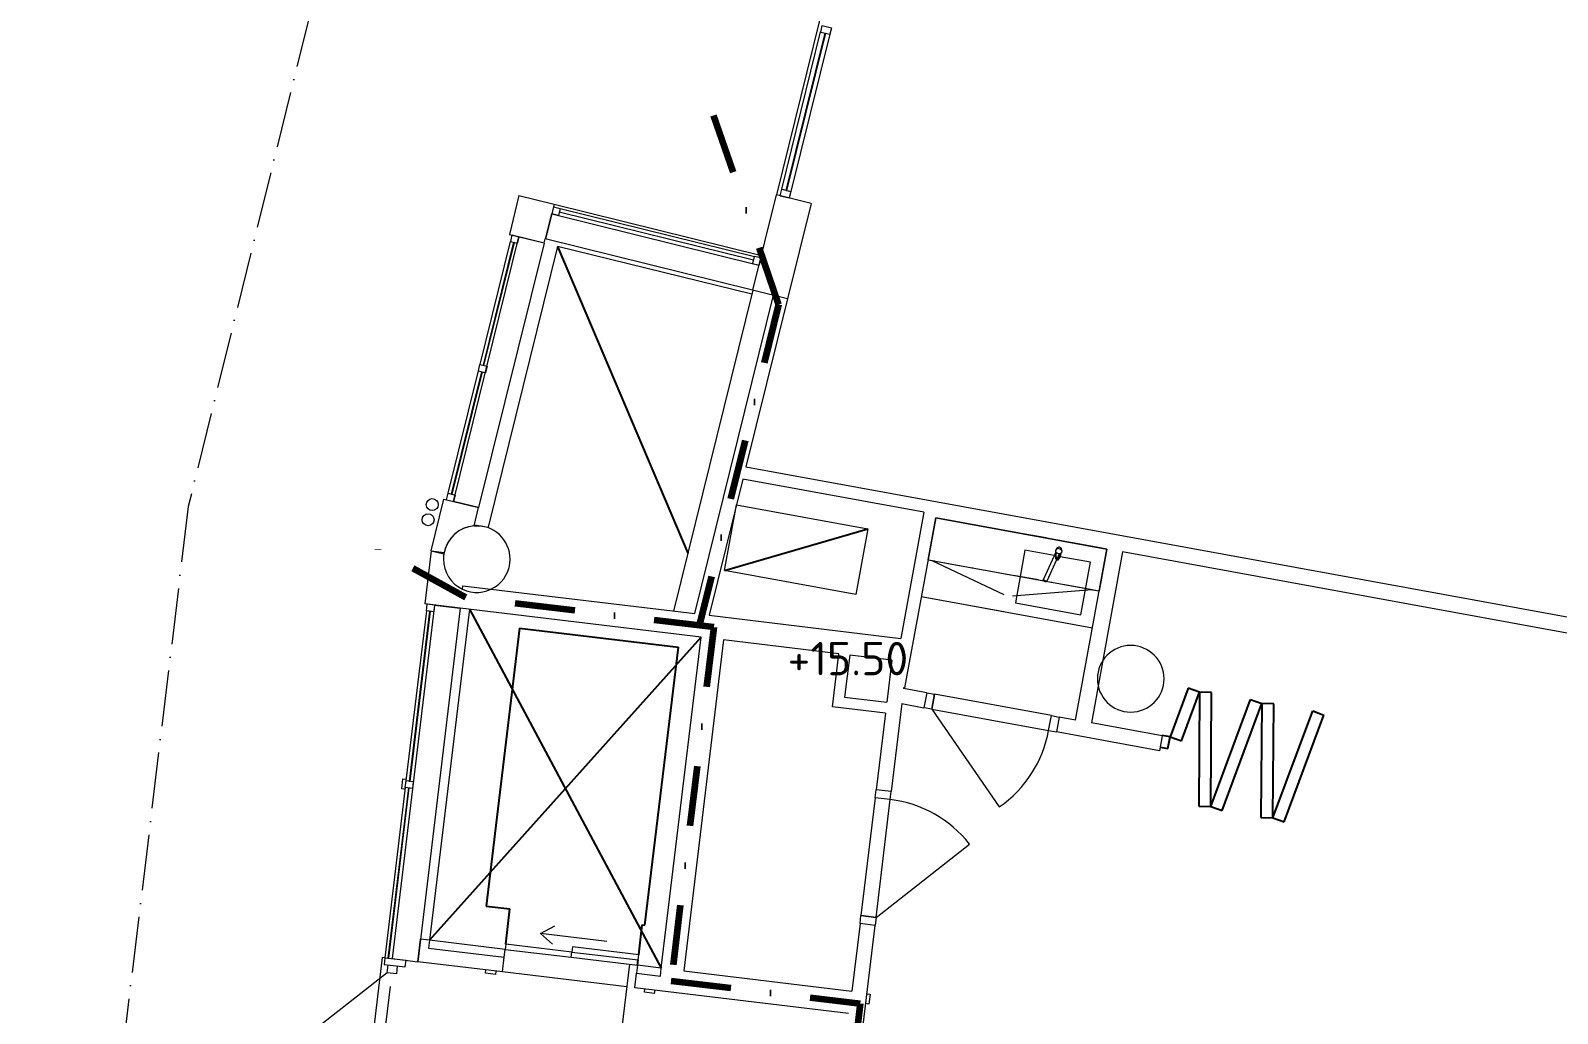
# Model space of a CAD drawing. Header units: millimetres. Extents: x -106764 to 80178, y -104573 to 57950.
# Drawn here: x -76365 to -64917, y 10919 to 18291 of the extents above; entities that cross this region are included whole.
import ezdxf

# ---------------------------------------------------------------- set-up
doc = ezdxf.new("R2010")
doc.units = ezdxf.units.MM
doc.header["$LTSCALE"] = 100
for name, pattern in [('3 Punktstreckad', [6.2, 4.2, -1, 0, -1]), ('3 Punktstreckad kort', [4.1, 2.1, -1, 0, -1]), ('Brand EI 60', [10.5, 4.5, -3, 0, -3])]:
    doc.linetypes.add(name, pattern=pattern)
for name, color, linetype, lineweight in [('A-1020-----', 1, 'Continuous', 13), ('A-13G---EDN', 1, 'Continuous', 9), ('A-27----', 1, '3 Punktstreckad', 13), ('A-27B---EJN', 1, 'Continuous', 9), ('A-27C---E-N', 7, 'Continuous', 18), ('A-27C---EJN', 1, 'Continuous', 9), ('A-27D---E-N', 7, 'Continuous', 9), ('A-42D--CE-E', 1, 'Continuous', 13), ('A-42D--CE-N', 1, 'Continuous', 9), ('A-42D--FE-N', 1, 'Continuous', 9), ('A-43CB--E-N', 3, 'Continuous', 18), ('A-44B---E-N', 1, 'Continuous', 9), ('A-46B--BE-N', 1, 'Continuous', 9), ('A-46B--BEMN', 1, '3 Punktstreckad kort', 9), ('A-46C---E-N', 1, 'Continuous', 9), ('A-5-----E-N', 1, 'Continuous', 9), ('A-B-B-EI-60', 6, 'Brand EI 60', 100)]:
    doc.layers.add(name, color=color, linetype=linetype, lineweight=lineweight)
doc.styles.add('ISOCPEUR_4', font='isocpeur.ttf', dxfattribs={"height": 250})

# ---------------------------------------------------------------- blocks, each defined once
blk = doc.blocks.new('Hissfront_ABAKO - Sidoöppnande 1750-1000-2639263-A-40_P0010')
at = {"layer": 'A-13G---EDN'}
for p, q in [((-55, 150), (45, 220)), ((-55, 150), (45, 80)), ((445, 150), (-55, 150))]:
    blk.add_line(p, q, dxfattribs=at)
at = {"layer": 'A-46C---E-N'}
for p, q in [((-305, 0), (-875, 0)), ((-875, 0), (-875, -60)), ((195, 40), (-305, 40)), ((-305, 40), (-305, 0)), ((-305, -60), (-305, 0)), ((-305, 0), (195, 0)), ((695, 80), (195, 80)), ((195, 80), (195, 40)), ((195, 40), (695, 40)), ((195, 0), (195, 40)), ((695, 40), (695, 80)), ((695, 40), (695, 0)), ((875, 0), (695, 0)), ((695, 0), (695, -60)), ((875, -60), (875, 0)), ((-875, -60), (-305, -60)), ((695, -60), (875, -60))]:
    blk.add_line(p, q, dxfattribs=at)
blk = doc.blocks.new('CW Pardörr_Glas-Ram_Assym_med karmprofil - 102C Trp D_SG_SÄK_GLAS__Bef-8807643-A-40_P0010')
at = {"layer": 'A-42D--CE-E'}
for p, q in [((-940, -50), (-388, -602)), ((940, -50), (162, -828))]:
    blk.add_line(p, q, dxfattribs=at)
for centre, radius, start, end in [((-940, -50), 780, 315, 360), ((940, -50), 1100, 180, 225)]:
    blk.add_arc(centre, radius, start, end, dxfattribs=at)
at = {"layer": 'A-42D--CE-N'}
for p, q in [((-1000, 20), (-940, 20)), ((-940, 20), (-940, -50)), ((940, 20), (1000, 20)), ((940, -50), (940, 20)), ((-940, -50), (-1000, -50)), ((-840, -15), (-260, -15)), ((-60, -15), (840, -15)), ((1000, -50), (940, -50))]:
    blk.add_line(p, q, dxfattribs=at)
blk = doc.blocks.new('Rectangular Mullion - 4150 STOMPROFIL-8795907-A-40_P0010')
at = {"layer": 'A-42D--FE-N'}
for p, q in [((0, 80.5), (-50, 80.5)), ((-50, 80.5), (-50, -80.5)), ((0, 80.5), (0, -80.5)), ((-50, -80.5), (0, -80.5))]:
    blk.add_line(p, q, dxfattribs=at)
blk = doc.blocks.new('System Panel - Partiglas_ KALLFASAD-8950266-A-40_P0010')
at = {"layer": 'A-42D--FE-N'}
for p, q in [((-475, 1), (475, 1)), ((-475, -1), (-475, 1)), ((475, -1), (475, 1)), ((475, -1), (-475, -1))]:
    blk.add_line(p, q, dxfattribs=at)
blk = doc.blocks.new('Rectangular Mullion - 4150 KALLFASADPROFIL-8950263-A-40_P0010')
at = {"layer": 'A-42D--FE-N'}
blk.add_line((-72995, 15787), (-72767, 16709), dxfattribs=at)
blk = doc.blocks.new('Rectangular Mullion - 4150 KALLFASADPROFIL-8378074-A-40_P0010')
at = {"layer": 'A-42D--FE-N'}
for p, q in [((0, 27.5), (-50, 27.5)), ((-50, 27.5), (-50, -27.5)), ((0, 27.5), (0, -27.5)), ((-50, -27.5), (0, -27.5))]:
    blk.add_line(p, q, dxfattribs=at)
blk = doc.blocks.new('Rectangular Mullion - 4150 KALLFASADPROFIL-8378075-A-40_P0010')
at = {"layer": 'A-42D--FE-N'}
for p, q in [((0, 27.5), (-50, 27.5)), ((-50, 27.5), (-50, -27.5)), ((0, 27.5), (0, -27.5)), ((-50, -27.5), (0, -27.5))]:
    blk.add_line(p, q, dxfattribs=at)
blk = doc.blocks.new('System Panel - Partiglas_ KALLFASAD-8950257-A-40_P0010')
at = {"layer": 'A-42D--FE-N'}
for p, q in [((-750, 1), (750, 1)), ((-750, -1), (-750, 1)), ((750, -1), (750, 1)), ((750, -1), (-750, -1))]:
    blk.add_line(p, q, dxfattribs=at)
blk = doc.blocks.new('Rectangular Mullion - 4150 KALLFASADPROFIL-8950256-A-40_P0010')
at = {"layer": 'A-42D--FE-N'}
blk.add_line((-72394, 16957), (-70938, 16597), dxfattribs=at)
blk = doc.blocks.new('Rectangular Mullion - 4150 KALLFASADPROFIL-8378135-A-40_P0010')
at = {"layer": 'A-42D--FE-N'}
for p, q in [((0, 27.5), (-50, 27.5)), ((-50, 27.5), (-50, -27.5)), ((0, 27.5), (0, -27.5)), ((-50, -27.5), (0, -27.5))]:
    blk.add_line(p, q, dxfattribs=at)
blk = doc.blocks.new('Rectangular Mullion - 4150 KALLFASADPROFIL-8378136-A-40_P0010')
at = {"layer": 'A-42D--FE-N'}
for p, q in [((0, 27.5), (-50, 27.5)), ((-50, 27.5), (-50, -27.5)), ((0, 27.5), (0, -27.5)), ((-50, -27.5), (0, -27.5))]:
    blk.add_line(p, q, dxfattribs=at)
blk = doc.blocks.new('System Panel - Partiglas_ KALLFASAD-8950267-A-40_P0010')
at = {"layer": 'A-42D--FE-N'}
for p, q in [((-472.5, 1), (472.5, 1)), ((-472.5, -1), (-472.5, 1)), ((472.5, -1), (472.5, 1)), ((472.5, -1), (-472.5, -1))]:
    blk.add_line(p, q, dxfattribs=at)
blk = doc.blocks.new('Rectangular Mullion - 4150 KALLFASADPROFIL-8950265-A-40_P0010')
at = {"layer": 'A-42D--FE-N'}
blk.add_line((-73234, 14821), (-73007, 15738), dxfattribs=at)
blk = doc.blocks.new('Rectangular Mullion - 4150 KALLFASADPROFIL-8378072-A-40_P0010')
at = {"layer": 'A-42D--FE-N'}
for p, q in [((25, 27.5), (-25, 27.5)), ((-25, 27.5), (-25, -27.5)), ((25, 27.5), (25, -27.5)), ((-25, -27.5), (25, -27.5))]:
    blk.add_line(p, q, dxfattribs=at)
blk = doc.blocks.new('Stuprör-enkelt rakt - SR-8673123-A-40_P0010')
at = {"layer": 'A-5-----E-N'}
blk.add_circle((0, 75), 45, dxfattribs=at)
blk = doc.blocks.new('Innerdörr standard - D100_Bef-9576768-A-40_P0010')
at = {"layer": 'A-42D--CE-E'}
blk.add_line((432, 57), (-197, 686), dxfattribs=at)
blk.add_arc((432, 57), 890, 135, 180, dxfattribs=at)
at = {"layer": 'A-42D--CE-N'}
for p, q in [((-458, 57), (-518, 57)), ((432, 57), (-458, 57)), ((-458, 57), (-458, -57)), ((-458, 57), (-458, -57)), ((432, -57), (432, 57)), ((432, 57), (432, -57)), ((432, 57), (492, 57)), ((-458, -57), (-518, -57)), ((-458, -57), (432, -57)), ((492, -57), (432, -57))]:
    blk.add_line(p, q, dxfattribs=at)
blk = doc.blocks.new('Stuprör-enkelt rakt - SR-8673115-A-40_P0010')
at = {"layer": 'A-5-----E-N'}
blk.add_circle((0, 75), 45, dxfattribs=at)
blk = doc.blocks.new('System Panel - Partiglas_ KALLFASAD-8950287-A-40_P0010')
at = {"layer": 'A-42D--FE-N'}
for p, q in [((-643, 1), (643, 1)), ((-643, -1), (-643, 1)), ((643, -1), (643, 1)), ((643, -1), (-643, -1))]:
    blk.add_line(p, q, dxfattribs=at)
blk = doc.blocks.new('Rectangular Mullion - 4150 KALLFASADPROFIL-8950284-A-40_P0010')
at = {"layer": 'A-42D--FE-N'}
blk.add_line((-73556, 12613), (-73709, 11337), dxfattribs=at)
blk = doc.blocks.new('Rectangular Mullion - 4150 KALLFASADPROFIL-8377893-A-40_P0010')
at = {"layer": 'A-42D--FE-N'}
for p, q in [((0, 27.5), (-50, 27.5)), ((-50, 27.5), (-50, -27.5)), ((0, 27.5), (0, -27.5)), ((-50, -27.5), (0, -27.5))]:
    blk.add_line(p, q, dxfattribs=at)
blk = doc.blocks.new('System Panel - Partiglas_ KALLFASAD-8950288-A-40_P0010')
at = {"layer": 'A-42D--FE-N'}
for p, q in [((-642.5, 1), (642.5, 1)), ((-642.5, -1), (-642.5, 1)), ((642.5, -1), (642.5, 1)), ((642.5, -1), (-642.5, -1))]:
    blk.add_line(p, q, dxfattribs=at)
blk = doc.blocks.new('Rectangular Mullion - 4150 KALLFASADPROFIL-8950286-A-40_P0010')
at = {"layer": 'A-42D--FE-N'}
blk.add_line((-73396, 13939), (-73550, 12663), dxfattribs=at)
blk = doc.blocks.new('Rectangular Mullion - 4150 KALLFASADPROFIL-8377891-A-40_P0010')
at = {"layer": 'A-42D--FE-N'}
for p, q in [((25, 27.5), (-25, 27.5)), ((-25, 27.5), (-25, -27.5)), ((25, 27.5), (25, -27.5)), ((-25, -27.5), (25, -27.5))]:
    blk.add_line(p, q, dxfattribs=at)
blk = doc.blocks.new('Skåp-BS-3 lådor - b600 h870_Pentry-3425340-A-40_P0010')
at = {"layer": 'A-46B--BE-N'}
blk.add_line((-255, -600), (345, -600), dxfattribs=at)
blk = doc.blocks.new('Skåp-VS-1 lucka - b600 h704_Pentry-8246914-A-40_P0010')
at = {"layer": 'A-13G---EDN'}
blk.add_line((-255, -320), (324, -475), dxfattribs=at)
at = {"layer": 'A-46B--BEMN'}
for p, q in [((-255, 0), (345, 0)), ((-255, -320), (345, -320))]:
    blk.add_line(p, q, dxfattribs=at)
blk = doc.blocks.new('Skåp-VS-1 lucka - b600 h704_Pentry-8381818-A-40_P0010')
at = {"layer": 'A-13G---EDN'}
blk.add_line((-255, 320), (324, 475), dxfattribs=at)
at = {"layer": 'A-46B--BEMN'}
for p, q in [((-255, 320), (345, 320)), ((-255, 0), (345, 0))]:
    blk.add_line(p, q, dxfattribs=at)
blk = doc.blocks.new('Skåp-PB-VS - h704-8398566-A-40_P0010')
at = {"layer": 'A-46B--BEMN'}
blk.add_line((19, -320), (71, -320), dxfattribs=at)
blk = doc.blocks.new('Hylla_Varierande längd - D320 H30 Ljusramp-8406929-A-40_P0010')
at = {"layer": 'A-46B--BE-N'}
for p, q in [((-608, 0), (697, 0)), ((-608, -320), (-608, 0)), ((697, 0), (697, -320)), ((-608, -320), (697, -320))]:
    blk.add_line(p, q, dxfattribs=at)
blk = doc.blocks.new('Disklåda_rektangulär - 500x400_Pentry-8435990-A-40_P0010')
at = {"layer": 'A-5-----E-N'}
for p, q in [((-21, 229), (-75, 13)), ((-18, 258), (-24, 246)), ((24, 246), (18, 258)), ((-28, 200), (-250, 200)), ((-250, 200), (-250, -200)), ((-45, 6), (-3, 174)), ((-15, 225), (-15, 226)), ((-2, 180), (9, 224)), ((12, 200), (3, 200)), ((6, 182), (6, 182)), ((15, 226), (15, 225)), ((250, 200), (18, 200)), ((250, -200), (250, 200)), ((-75, 13), (-76, 8)), ((-76, 8), (-75, 10)), ((-47, 1), (-45, 6)), ((-47, 3), (-47, 1)), ((-250, -200), (250, -200))]:
    blk.add_line(p, q, dxfattribs=at)
at = {"layer": 'A-5-----E-N', "flags": 128}
for points in [[(25, 240), (20, 251), (8, 257), (-8, 257), (-20, 251), (-25, 240)], [(-25, 240), (-23, 233), (-19, 228)], [(-21, 230), (-21, 226), (-21, 225)], [(19, 228), (23, 234), (25, 240)], [(21, 225), (21, 229), (21, 230)], [(-21, 225), (-21, 220), (-21, 215), (-20, 210), (-19, 206), (-18, 201), (-17, 196), (-16, 192), (-14, 187), (-12, 183), (-11, 180)], [(-16, 226), (-6, 222), (6, 222), (16, 226)], [(-6, 182), (-8, 187), (-9, 191), (-11, 195), (-12, 200), (-13, 204), (-14, 209), (-14, 213), (-15, 217), (-15, 222), (-15, 225)], [(-11, 180), (-11, 181), (-11, 181), (-10, 182), (-9, 182), (-8, 183), (-7, 183), (-6, 183), (-6, 183), (-6, 182)], [(-11, 180), (-11, 180), (-11, 179), (-11, 179), (-10, 178), (-10, 178), (-10, 178), (-10, 177), (-9, 177), (-9, 177), (-9, 176), (-8, 176), (-8, 176), (-8, 175), (-7, 175), (-7, 175), (-6, 175), (-6, 174), (-6, 174), (-5, 174), (-5, 174), (-4, 174), (-4, 174), (-3, 173), (-3, 173), (-3, 173), (-2, 173), (-2, 173), (-1, 173), (-1, 173), (0, 173), (0, 173), (1, 173), (1, 173), (2, 173), (2, 173), (2, 173), (3, 173), (3, 173), (4, 173), (4, 174), (5, 174), (5, 174), (6, 174), (6, 174), (6, 175), (7, 175), (7, 175), (8, 175), (8, 176), (8, 176), (9, 176), (9, 177), (9, 177), (10, 177), (10, 178), (10, 178), (10, 178), (11, 179), (11, 179), (11, 179), (11, 180), (11, 180)], [(-10, 180), (-11, 180), (-11, 180), (-11, 180)], [(6, 182), (6, 182), (6, 182), (5, 182), (5, 182), (5, 181), (5, 181), (5, 181), (5, 181), (5, 181), (5, 181), (4, 181), (4, 180), (4, 180), (4, 180), (4, 180), (4, 180), (3, 180), (3, 180), (3, 180), (3, 179), (2, 179), (2, 179), (2, 179), (2, 179), (1, 179), (1, 179), (1, 179), (1, 179), (0, 179), (0, 179), (0, 179), (0, 179), (-1, 179), (-1, 179), (-1, 179), (-1, 179), (-2, 179), (-2, 179), (-2, 179), (-2, 179), (-2, 179), (-3, 179), (-3, 180), (-3, 180), (-3, 180), (-4, 180), (-4, 180), (-4, 180), (-4, 180), (-4, 180), (-4, 181), (-5, 181), (-5, 181), (-5, 181), (-5, 181), (-5, 181), (-5, 181), (-5, 182), (-5, 182), (-6, 182), (-6, 182), (-6, 182), (-6, 182)], [(15, 225), (15, 220), (15, 216), (14, 211), (13, 207), (13, 202), (11, 198), (10, 194), (9, 189), (7, 185), (6, 182)], [(11, 180), (11, 181), (11, 181), (10, 182), (9, 182), (8, 183), (7, 183), (6, 183), (6, 183), (6, 182)], [(10, 180), (11, 180), (11, 180), (11, 180)], [(11, 180), (13, 185), (15, 189), (16, 194), (18, 198), (19, 203), (20, 208), (20, 212), (21, 217), (21, 222), (21, 225)], [(-47, 1), (-47, -1), (-49, -2), (-51, -4), (-53, -4), (-56, -5), (-59, -5), (-62, -4), (-65, -4), (-68, -3), (-70, -1), (-73, 1), (-74, 2), (-75, 4), (-76, 6), (-76, 8)]]:
    blk.add_lwpolyline(points, dxfattribs=at)
at = {"layer": 'A-5-----E-N'}
for start, end in [(15.5424, 167.3918), (169.9927, 176.5699), (5.2251, 8.6883)]:
    blk.add_arc((0, 250), 20, start, end, dxfattribs=at)
for points, knots in [([(-21, 230), (-21, 230), (-21, 230), (-21, 230), (-21, 230), (-21, 230)], [-0.1111111, -0.1111111, -0.1111111, -0.1111111, -0.0833333, -0.0555556, 0, 0, 0, 0]), ([(-21, 230), (-21, 230), (-21, 230), (-21, 230), (-21, 230), (-21, 230), (-21, 230), (-21, 230), (-21, 230), (-21, 230), (-20, 230), (-20, 230), (-20, 230), (-20, 229), (-20, 229), (-20, 229), (-20, 229), (-19, 229), (-19, 228), (-19, 228)], [-1, -1, -1, -1, -0.916667, -0.875, -0.833333, -0.791667, -0.75, -0.708333, -0.666667, -0.625, -0.583333, -0.541667, -0.5, -0.458333, -0.416667, -0.333333, -0.25, -0.166667, 0, 0, 0, 0]), ([(19, 228), (19, 228), (19, 229), (20, 229), (20, 229), (20, 229), (20, 229), (20, 230), (20, 230), (20, 230), (21, 230), (21, 230), (21, 230), (21, 230), (21, 230), (21, 230), (21, 230), (21, 230), (21, 230), (21, 230)], [-1, -1, -1, -1, -0.833333, -0.75, -0.666667, -0.583333, -0.541667, -0.5, -0.458333, -0.416667, -0.375, -0.333333, -0.291667, -0.25, -0.208333, -0.166667, -0.125, -0.083333, 0, 0, 0, 0]), ([(-19, 228), (-19, 228), (-18, 228), (-18, 228), (-18, 228), (-18, 228), (-18, 228), (-17, 228), (-17, 228), (-17, 228), (-17, 228), (-17, 228), (-17, 227), (-16, 227), (-16, 227), (-16, 227), (-16, 227), (-16, 226), (-16, 226), (-16, 226)], [0, 0, 0, 0, 0.1, 0.15, 0.2, 0.25, 0.3, 0.35, 0.4, 0.45, 0.5, 0.55, 0.6, 0.65, 0.7, 0.75, 0.8, 0.9, 1, 1, 1, 1]), ([(16, 226), (16, 226), (16, 226), (16, 227), (16, 227), (16, 227), (16, 227), (17, 227), (17, 228), (17, 228), (17, 228), (17, 228), (17, 228), (18, 228), (18, 228), (18, 228), (18, 228), (18, 228), (19, 228), (19, 228)], [0, 0, 0, 0, 0.1, 0.2, 0.25, 0.3, 0.35, 0.4, 0.45, 0.5, 0.55, 0.6, 0.65, 0.7, 0.75, 0.8, 0.85, 0.9, 1, 1, 1, 1]), ([(-75, 13), (-75, 12), (-75, 12), (-74, 10), (-73, 9), (-70, 7), (-66, 5), (-60, 3), (-54, 3), (-51, 3), (-49, 3), (-48, 4), (-47, 4), (-46, 5), (-46, 5), (-45, 6)], [0, 0, 0, 0, 0.066667, 0.133333, 0.2, 0.266667, 0.4, 0.533333, 0.65, 0.766667, 0.825, 0.854167, 0.883333, 0.941667, 1, 1, 1, 1])]:
    blk.add_open_spline(points, degree=3, knots=knots, dxfattribs=at)
for points in [[(21, 230), (21, 230), (21, 230), (20, 230), (20, 230), (20, 230), (20, 229)], [(-18, 228), (-18, 228), (-18, 228), (-19, 228), (-19, 228), (-19, 229), (-19, 229)]]:
    blk.add_open_spline(points, degree=3, dxfattribs=at)
blk = doc.blocks.new('System Panel - Partiglas_ tunnt-8495615-A-40_P0010')
at = {"layer": 'A-42D--FE-N'}
for p, q in [((-607.5, 1), (607.5, 1)), ((-607.5, -1), (-607.5, 1)), ((607.5, -1), (607.5, 1)), ((607.5, -1), (-607.5, -1))]:
    blk.add_line(p, q, dxfattribs=at)
blk = doc.blocks.new('Rectangular Mullion - 50x70-8495580-A-40_P0010')
at = {"layer": 'A-42D--FE-N'}
for p, q in [((0, 35), (-50, 35)), ((-50, 35), (-50, -35)), ((0, 35), (0, -35)), ((-50, -35), (0, -35))]:
    blk.add_line(p, q, dxfattribs=at)
blk = doc.blocks.new('Rectangular Mullion - 200x70-8495481-A-40_P0010')
at = {"layer": 'A-42D--FE-N'}
for p, q in [((-70732, 17100), (-70441, 18280)), ((-70373, 18263), (-70664, 17083))]:
    blk.add_line(p, q, dxfattribs=at)
blk = doc.blocks.new('Rectangular Mullion - 50x70-8495606-A-40_P0010')
at = {"layer": 'A-42D--FE-N'}
for p, q in [((25, 35), (-25, 35)), ((-25, 35), (-25, -35)), ((25, 35), (25, -35)), ((-25, -35), (25, -35))]:
    blk.add_line(p, q, dxfattribs=at)
blk = doc.blocks.new('Armbågskontakt - Armbågskontakt-9225816-A-40_P0010')
at = {"layer": 'A-46C---E-N'}
for p, q in [((-37.5, 25), (37.5, 25)), ((-37.5, 0), (-37.5, 25)), ((37.5, 25), (37.5, 0))]:
    blk.add_line(p, q, dxfattribs=at)

msp = doc.modelspace()

# ---------------------------------------------------------------- linework, layer by layer
for p, q in [((-72413.9, 16672.3), (-71437.5, 14370.9)), ((-71161.2, 14240.7), (-70087.6, 14552.5)), ((-73074.7, 13950.2), (-71635.8, 11259.1)), ((-73373.2, 11468.1), (-71337.2, 13741.2)), ((-72698.8, 13809.3), (-72949.6, 11724.3)), ((-72698.8, 13809.3), (-71507.4, 13666)), ((-71758.2, 11581), (-71507.4, 13666)), ((-67684.8, 13359.3), (-67820.5, 12993.9)), ((-67736.1, 12962.6), (-67600.5, 13328)), ((-67600.5, 13328), (-67684.8, 13359.3)), ((-67600.5, 13328), (-67606, 12473)), ((-67510.5, 13327.4), (-67600.5, 13328)), ((-67516, 12472.4), (-67510.5, 13327.4)), ((-67516, 12472.4), (-67218.4, 13273.9)), ((-67431.6, 12441.1), (-67134, 13242.6)), ((-67218.4, 13273.9), (-67134, 13242.6)), ((-67134, 13242.6), (-67139.5, 12387.6)), ((-67044, 13242), (-67134, 13242.6)), ((-67049.5, 12387.1), (-67044, 13242)), ((-67049.5, 12387.1), (-66751.9, 13188.6)), ((-66751.9, 13188.6), (-66667.6, 13157.3)), ((-66965.2, 12355.7), (-66667.6, 13157.3)), ((-67820.5, 12993.9), (-67879.5, 13004.7)), ((-67836.7, 12905.4), (-67820.5, 12993.9)), ((-67820.5, 12993.9), (-67736.1, 12962.6)), ((-67895.7, 12916.2), (-67836.7, 12905.4)), ((-67606, 12473), (-67516, 12472.4)), ((-67516, 12472.4), (-67431.6, 12441.1)), ((-67139.5, 12387.6), (-67049.5, 12387.1)), ((-67049.5, 12387.1), (-66965.2, 12355.7)), ((-72949.6, 11724.3), (-72770.9, 11702.8)), ((-72802.5, 11439.7), (-72770.9, 11702.8)), ((-71804.9, 11360), (-71778.1, 11583.4)), ((-71778.1, 11583.4), (-71758.2, 11581)), ((-71814.5, 11280.6), (-71809.7, 11320.3))]:
    msp.add_line(p, q)
at = {"layer": 'A-27----'}
for p, q in [((-73969.2, 19632.2), (-75182.5, 14722.4)), ((-75182.5, 14722.4), (-76365, 4892.7))]:
    msp.add_line(p, q, dxfattribs=at)
at = {"layer": 'A-27B---EJN'}
for p, q in [((-72413.9, 16672.3), (-72934.6, 14565.2)), ((-70957.7, 16312.5), (-72413.9, 16672.3)), ((-73038.9, 14576.5), (-72996.6, 14576.5)), ((-73037.1, 14583.9), (-72934.6, 14565.2))]:
    msp.add_line(p, q, dxfattribs=at)
at = {"layer": 'A-27C---E-N'}
for p, q in [((-70950, 16343.5), (-70773.2, 17058.9)), ((-70513, 16994.6), (-70773.2, 17058.9)), ((-72703, 17052.8), (-72774.9, 16762.1)), ((-72703, 17052.8), (-72438.5, 16987.4)), ((-72438.5, 16987.4), (-72502.8, 16727.3)), ((-70513, 16994.6), (-70689.8, 16279.2)), ((-72503.3, 16727.4), (-72456.7, 16915.7)), ((-72456.7, 16915.7), (-70903.4, 16531.9)), ((-73193.5, 14759.7), (-72703.2, 16743.8)), ((-72774.9, 16762.1), (-72514.7, 16697.9)), ((-72514.8, 16697.3), (-72703.2, 16743.8)), ((-72514.7, 16697.9), (-72507.1, 16728.4)), ((-70689.8, 16279.2), (-72507.1, 16728.4)), ((-72514.8, 16697.3), (-73005.1, 14713.1)), ((-73361.3, 14389.1), (-73265.5, 14776.9)), ((-73265.5, 14776.9), (-73005.3, 14712.6)), ((-73005.1, 14713.1), (-73193.5, 14759.7)), ((-73039.1, 14575.8), (-73005.3, 14712.6)), ((-73361.3, 14389.1), (-73409.2, 13990.5)), ((-73361.3, 14389.1), (-73266.2, 14365.6)), ((-73361.3, 14389.1), (-73264.1, 14377.4)), ((-73335.8, 13981.7), (-73654.7, 11330.7)), ((-73143.1, 13958.5), (-73409.2, 13990.5)), ((-73335.8, 13981.7), (-73143.1, 13958.5)), ((-73143.1, 13958.5), (-73462.1, 11307.5)), ((-73654.7, 11330.7), (-73462.1, 11307.5))]:
    msp.add_line(p, q, dxfattribs=at)
at = {"layer": 'A-27C---EJN'}
msp.add_line((-72438.5, 16987.4), (-70885.7, 16603.7), dxfattribs=at)
for start, end in [(94.54023, 171.0039), (168.25556, 180), (180, 244.71921)]:
    msp.add_arc((-73019.3, 14326.5), 250, start, end, dxfattribs=at)
at = {"layer": 'A-27D---E-N'}
for centre, start, end in [((-73019.3, 14326.5), 94.54023, 168.25422), ((-73019.3, 14326.5), 0, 94.54023), ((-73019.3, 14326.5), 171.0039, 180), ((-73019.3, 14326.5), 180, 244.71921), ((-73019.3, 14326.5), 168.25422, 171.0039), ((-73019.3, 14326.5), 244.71921, 360), ((-68116.4, 13429.3), 0, 180), ((-68116.4, 13429.3), 180, 0)]:
    msp.add_arc(centre, 250, start, end, dxfattribs=at)
at = {"layer": 'A-43CB--E-N'}
for p, q in [((-71384.1, 13918), (-70794.2, 16305)), ((-70689.8, 16279.2), (-71001.1, 15019.6)), ((-71001.1, 15019.6), (-57487.2, 12546.6)), ((-71023.9, 14927.2), (-71276.5, 13905.1)), ((-69666.9, 14678.8), (-71023.9, 14927.2)), ((-69666.9, 14678.8), (-69840.1, 13732.3)), ((-69578, 14637.1), (-69811.5, 13360.8)), ((-68294.7, 14402.3), (-69578, 14637.1)), ((-68529.5, 13119.6), (-68294.7, 14402.3)), ((-68176.7, 14380.7), (-68411.4, 13098)), ((-57626.9, 12450.1), (-68176.7, 14380.7)), ((-73126.1, 14100.5), (-73122.9, 14127.2)), ((-73122.9, 14127.2), (-71384.1, 13918)), ((-71337.2, 13741.2), (-73143.2, 13958.4)), ((-71276.5, 13905.1), (-69840.1, 13732.3)), ((-71635.8, 11259.1), (-71337.2, 13741.2)), ((-71168.4, 13720.9), (-71467, 11238.8)), ((-70305.1, 13617), (-71168.4, 13720.9)), ((-70352.9, 13219.9), (-70305.1, 13617)), ((-70223.2, 13607.2), (-70261.1, 13291.9)), ((-69908, 13569.2), (-70223.2, 13607.2)), ((-69908, 13569.2), (-69945.9, 13254)), ((-70261.1, 13291.9), (-69945.9, 13254)), ((-69818.6, 13362.1), (-69819.4, 13355.7)), ((-69645.9, 13323.9), (-69819.4, 13355.7)), ((-69811.5, 13360.8), (-69818.6, 13362.1)), ((-69645.9, 13323.9), (-69666.4, 13212.3)), ((-69955.8, 13172.1), (-70352.9, 13219.9)), ((-69955.8, 13172.1), (-70025, 12596.2)), ((-69832.9, 13242.8), (-69912.3, 12582.7)), ((-69832.9, 13242.8), (-69666.4, 13212.3)), ((-68652.4, 13142.1), (-68672.9, 13030.5)), ((-68529.5, 13119.6), (-68652.4, 13142.1)), ((-67880.2, 13000.8), (-68411.4, 13098)), ((-67900.7, 12889.2), (-68672.9, 13030.5)), ((-67880.2, 13000.8), (-67900.7, 12889.2)), ((-69912.3, 12582.7), (-70025, 12596.2)), ((-70145.7, 11593.5), (-70206.6, 11087.1)), ((-70033, 11579.9), (-70145.7, 11593.5)), ((-70123, 10831.3), (-70033, 11579.9)), ((-73462.1, 11307.5), (-73441.8, 11476.3)), ((-73373.2, 11468.1), (-73441.8, 11476.3)), ((-72827.6, 11231.2), (-72814.5, 11340.4)), ((-72827.6, 11231.2), (-73462.1, 11307.5)), ((-71834.8, 11111.8), (-71821.6, 11221)), ((-71467, 11238.8), (-70206.6, 11087.1)), ((-70233.3, 10919.1), (-71834.8, 11111.8))]:
    msp.add_line(p, q, dxfattribs=at)
at = {"layer": 'A-44B---E-N'}
for p, q in [((-69227.4, 23314.2), (-70773.2, 17058.9)), ((-70950, 16343.5), (-71544.6, 13937.3)), ((-71161.2, 14240.7), (-71071.2, 14732.5)), ((-71071.2, 14732.5), (-70087.6, 14552.5)), ((-70087.6, 14552.5), (-70177.6, 14060.7)), ((-70177.6, 14060.7), (-71161.2, 14240.7)), ((-73074.8, 13950.2), (-73373.4, 11468.1)), ((-73728.1, 11339.5), (-74468.6, 5184)), ((-73709.3, 11337.3), (-73728.1, 11339.5)), ((-72310.9, 11340.3), (-71814.5, 11280.6)), ((-71894.4, 11118.9), (-72827.6, 11231.2)), ((-71874.1, 11287.7), (-72640.8, 4913.8))]:
    msp.add_line(p, q, dxfattribs=at)
at = {"layer": 'A-46B--BE-N'}
msp.add_line((-69686, 14046.9), (-68402.7, 13812.1), dxfattribs=at)
at = {"layer": 'A-B-B-EI-60'}
for p, q in [((-70756.1, 16235.1), (-71280.4, 17757.8)), ((-70756.1, 16235.1), (-71350.8, 13828.4)), ((-73101.2, 14039), (-73927.7, 14492.8)), ((-71242.6, 13815.4), (-73101.2, 14039)), ((-71242.6, 13815.4), (-71561.5, 11164.5)), ((-71561.5, 11164.5), (-70143.8, 10994)), ((-70143.8, 10994), (-70909, 4632.4))]:
    msp.add_line(p, q, dxfattribs=at)

# ---------------------------------------------------------------- block references
at = {"layer": 'A-42D--CE-N'}
for name, p, rotation in [('Innerdörr standard - D100_Bef-9576768-A-40_P0010', (-69171.8, 13179.5), 169.6297265783078), ('Innerdörr standard - D100_Bef-9576768-A-40_P0010', (-70030.5, 12075.5), 263.1404188195076), ('CW Pardörr_Glas-Ram_Assym_med karmprofil - 102C Trp D_SG_SÄK_GLAS__Bef-8807643-A-40_P0010', (-73754.3, 10285.1), 263.1404188195103)]:
    msp.add_blockref(name, p, dxfattribs=dict(at, rotation=rotation))
at = {"layer": 'A-42D--FE-N', "extrusion": (0, 0, -1)}
for name, p, rotation in [('Rectangular Mullion - 50x70-8495606-A-40_P0010', (70400.6, 18295.6), 283.8809656628947), ('Rectangular Mullion - 50x70-8495580-A-40_P0010', (70710.1, 17043.3), 283.8809656628947), ('Rectangular Mullion - 4150 KALLFASADPROFIL-8378135-A-40_P0010', (72449.6, 16942.3), 13.88096566289484), ('Rectangular Mullion - 4150 KALLFASADPROFIL-8378072-A-40_P0010', (72974.6, 15755.7), 283.8809656628947), ('Rectangular Mullion - 4150 KALLFASADPROFIL-8378074-A-40_P0010', (73219.3, 14765.5), 283.8809656628947), ('Rectangular Mullion - 4150 KALLFASADPROFIL-8377893-A-40_P0010', (73363.1, 13985), 96.85958118049267), ('Rectangular Mullion - 4150 KALLFASADPROFIL-8377891-A-40_P0010', (73525.5, 12634.7), 96.85958118049267)]:
    msp.add_blockref(name, p, dxfattribs=dict(at, rotation=rotation))
at = {"layer": 'A-42D--FE-N'}
for name in ['Rectangular Mullion - 200x70-8495481-A-40_P0010', 'Rectangular Mullion - 4150 KALLFASADPROFIL-8950256-A-40_P0010', 'Rectangular Mullion - 4150 KALLFASADPROFIL-8950263-A-40_P0010', 'Rectangular Mullion - 4150 KALLFASADPROFIL-8950265-A-40_P0010', 'Rectangular Mullion - 4150 KALLFASADPROFIL-8950286-A-40_P0010', 'Rectangular Mullion - 4150 KALLFASADPROFIL-8950284-A-40_P0010']:
    msp.add_blockref(name, (0, 0), dxfattribs=at)
for name, p, rotation in [('System Panel - Partiglas_ tunnt-8495615-A-40_P0010', (-70552.4, 17681.6), 256.1190343371053), ('System Panel - Partiglas_ KALLFASAD-8950257-A-40_P0010', (-71673, 16750.4), 166.1190343371051), ('Rectangular Mullion - 4150 KALLFASADPROFIL-8378075-A-40_P0010', (-72728.7, 16750.8), 76.11903433710528), ('System Panel - Partiglas_ KALLFASAD-8950266-A-40_P0010', (-72854.7, 16241.1), 256.1190343371053), ('Rectangular Mullion - 4150 KALLFASADPROFIL-8378136-A-40_P0010', (-70896.4, 16558.5), 346.1190343371052), ('System Panel - Partiglas_ KALLFASAD-8950267-A-40_P0010', (-73094, 15272.7), 256.1190343371053), ('System Panel - Partiglas_ KALLFASAD-8950288-A-40_P0010', (-73445.8, 13297.4), 83.14041881950735), ('System Panel - Partiglas_ KALLFASAD-8950287-A-40_P0010', (-73605.2, 11971.9), 83.14041881950735), ('Rectangular Mullion - 4150 STOMPROFIL-8795907-A-40_P0010', (-73628.9, 11327.6), 83.14041881951033)]:
    msp.add_blockref(name, p, dxfattribs=dict(at, rotation=rotation))
at = {"layer": 'A-46B--BE-N'}
for name, p, rotation in [('Skåp-VS-1 lucka - b600 h704_Pentry-8246914-A-40_P0010', (-69300, 14586.3), 349.6297265783077), ('Hylla_Varierande längd - D320 H30 Ljusramp-8406929-A-40_P0010', (-68980.3, 14527.8), 349.6297265783078), ('Skåp-VS-1 lucka - b600 h704_Pentry-8381818-A-40_P0010', (-68597.3, 14457.6), 169.6297265783078), ('Skåp-PB-VS - h704-8398566-A-40_P0010', (-69596.2, 14640.5), 349.6297265783077), ('Skåp-PB-VS - h704-8398566-A-40_P0010', (-68364.4, 14415.1), 349.6297265783078), ('Skåp-BS-3 lådor - b600 h870_Pentry-3425340-A-40_P0010', (-69300.1, 14585.7), 349.6297265783077)]:
    msp.add_blockref(name, p, dxfattribs=dict(at, rotation=rotation))
at = {"layer": 'A-46C---E-N'}
for name, p, rotation in [('Armbågskontakt - Armbågskontakt-9225816-A-40_P0010', (-73552.8, 12638), 83.14041881950752), ('Hissfront_ABAKO - Sidoöppnande 1750-1000-2639263-A-40_P0010', (-72504.5, 11363.6), 353.1404188195085), ('Armbågskontakt - Armbågskontakt-9225816-A-40_P0010', (-72914, 11241.6), 173.1404188195074), ('Armbågskontakt - Armbågskontakt-9225816-A-40_P0010', (-71722.6, 11098.3), 173.1404188195074), ('Armbågskontakt - Armbågskontakt-9225816-A-40_P0010', (-70099.1, 11029.9), 263.1404188195073)]:
    msp.add_blockref(name, p, dxfattribs=dict(at, rotation=rotation))
at = {"layer": 'A-5-----E-N'}
for name, p, rotation in [('Stuprör-enkelt rakt - SR-8673123-A-40_P0010', (-73280.3, 14717), 76.11903433709485), ('Stuprör-enkelt rakt - SR-8673115-A-40_P0010', (-73311.4, 14603.9), 76.11903433709448), ('Disklåda_rektangulär - 500x400_Pentry-8435990-A-40_P0010', (-68698.9, 14150.9), 349.6297265783077)]:
    msp.add_blockref(name, p, dxfattribs=dict(at, rotation=rotation))

# ---------------------------------------------------------------- texts
at = {"layer": 'A-1020-----', "insert": (-70688.7, 13705.5), "char_height": 250, "width": 1075.589, "attachment_point": 1, "line_spacing_factor": 1.149209, "style": 'ISOCPEUR_4'}
msp.add_mtext('+15.50', dxfattribs=at)

doc.saveas('drawing.dxf')
